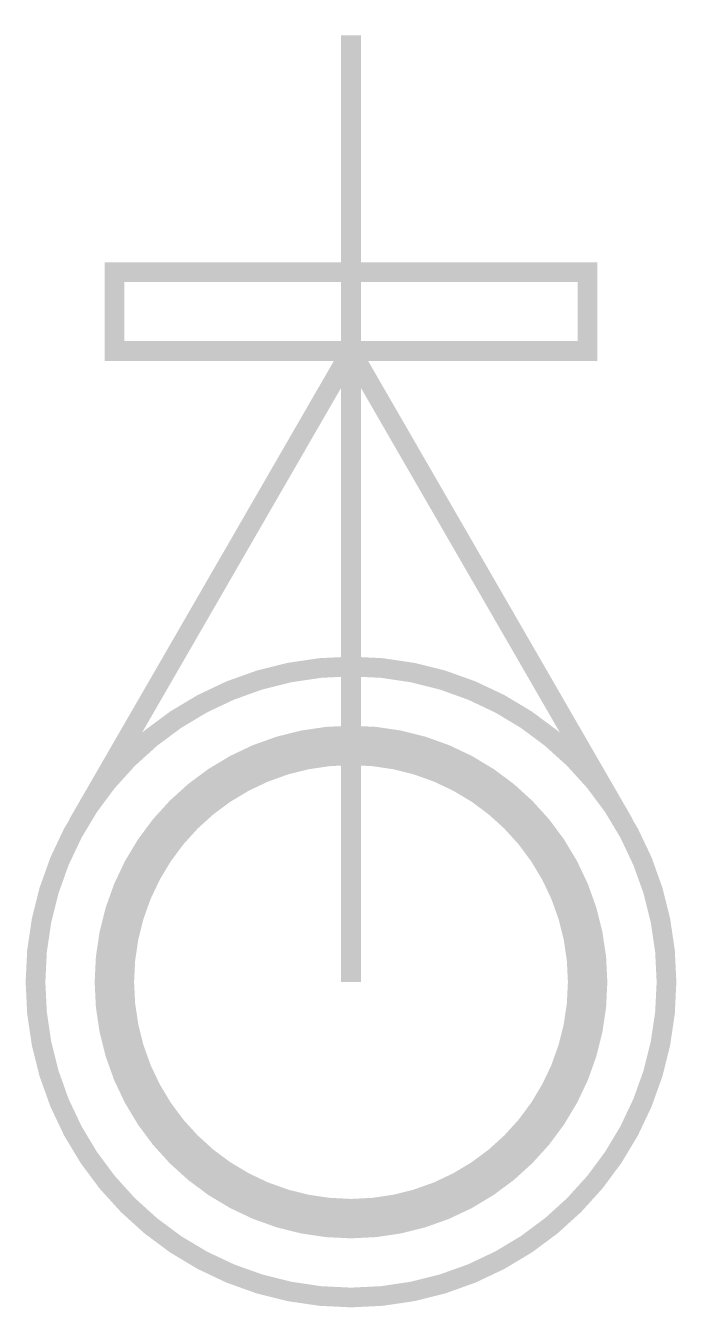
# Model space of a CAD drawing. Extents: x -4.1 to 4.1, y -4.1 to 12.1.
import ezdxf

# ---------------------------------------------------------------- set-up
doc = ezdxf.new("R2010")
doc.units = 0
doc.linetypes.add('CONTINUOUS1', pattern=[0])
doc.layers.get('0').update_dxf_attribs({"linetype": 'CONTINUOUS'})
doc.layers.add('003_THICK', color=7, linetype='CONTINUOUS1')

# ---------------------------------------------------------------- blocks, each defined once
blk = doc.blocks.new('截止筏（侧视）')
at = {"layer": '003_THICK', "const_width": 0.25}
for points in [[(0, 0), (0, 12)], [(-3, 9), (-3, 8), (3, 8), (3, 9), (-3, 9)], [(0, 8), (-3.464, 2)], [(0, 8), (3.464, 2)]]:
    blk.add_lwpolyline(points, dxfattribs=at)
at = {"layer": '003_THICK'}
for points, const_width in [([(-4, 0, 1), (4, 0, 1), (-4, 0, 1)], 0.25), ([(-3, 0, 1), (3, 0, 1), (-3, 0, 1)], 0.5)]:
    blk.add_lwpolyline(points, format="xyb", dxfattribs=dict(at, const_width=const_width))

msp = doc.modelspace()

# ---------------------------------------------------------------- block references
at = {"linetype": 'Continuous'}
msp.add_blockref('截止筏（侧视）', (0, 0), dxfattribs=at)

doc.saveas('drawing.dxf')
